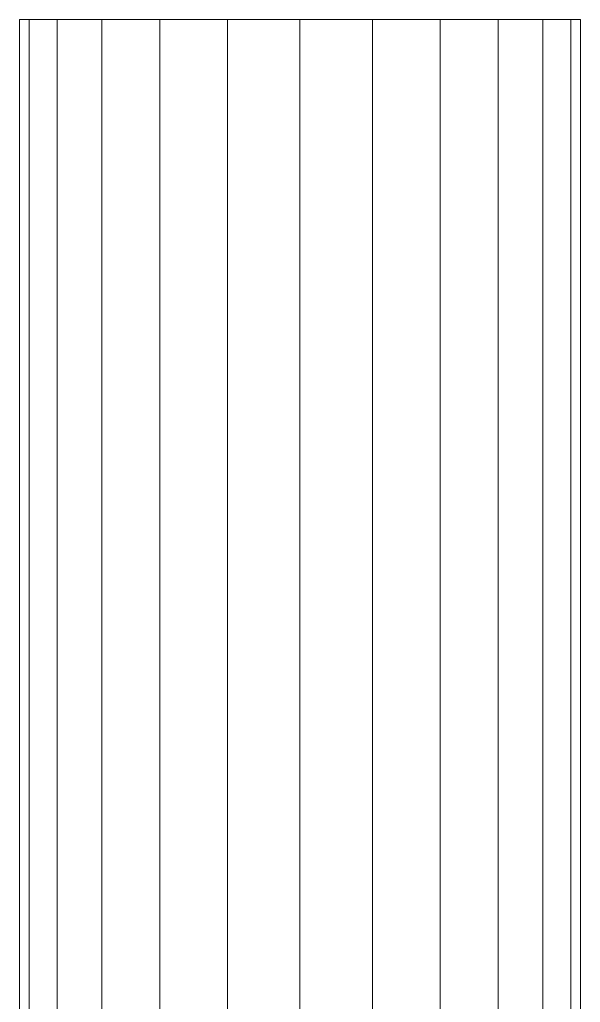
# Model space of a CAD drawing. Header units: inches. Extents: x -3325 to -59, y 5 to 733.
# Drawn here: x -2744.158 to -2742.842, y 474.331 to 476.635 of the extents above; entities that cross this region are included whole.
import ezdxf

# ---------------------------------------------------------------- set-up
doc = ezdxf.new("R2010")
doc.units = ezdxf.units.IN
doc.header["$MEASUREMENT"] = 0
doc.layers.add('P-PIPE', color=10, linetype='Continuous', lineweight=9)

msp = doc.modelspace()

# ---------------------------------------------------------------- linework, layer by layer
at = {"layer": 'P-PIPE', "color": 1}
msp.add_line((-2743.5, 472.965, 1076), (-2743.5, 476.635, 1076), dxfattribs=at)
msp.add_line((-2743.5, 472.965, 1076), (-2743.5, 476.635, 1076), dxfattribs=at)

# ---------------------------------------------------------------- meshes
mesh = msp.add_polyface(dxfattribs=at)
corners = [(-2742.8425, 476.635, 1076), (-2742.865, 476.635, 1075.8299), (-2742.9305, 476.635, 1075.6713), (-2743.0351, 476.635, 1075.5351), (-2743.1713, 476.635, 1075.4306), (-2743.3299, 476.635, 1075.3649), (-2743.5, 476.635, 1075.3425), (-2743.6701, 476.635, 1075.3649), (-2743.8287, 476.635, 1075.4306), (-2743.9649, 476.635, 1075.5351), (-2744.0695, 476.635, 1075.6713), (-2744.135, 476.635, 1075.8299), (-2744.1575, 476.635, 1076), (-2744.135, 476.635, 1076.1702), (-2744.0695, 476.635, 1076.3287), (-2743.9649, 476.635, 1076.465), (-2743.8287, 476.635, 1076.5694), (-2743.6701, 476.635, 1076.6351), (-2743.5, 476.635, 1076.6575), (-2743.3299, 476.635, 1076.6351), (-2743.1713, 476.635, 1076.5694), (-2743.0351, 476.635, 1076.465), (-2742.9305, 476.635, 1076.3287), (-2742.865, 476.635, 1076.1702)]
mesh.append_faces([[corners[k] for k in face] for face in [(5, 3, 4), (17, 15, 16), (21, 19, 20)]], dxfattribs={"vtx0": -1, "color": 1})
mesh.append_faces([[corners[k] for k in face] for face in [(11, 1, 9, 10), (13, 1, 11, 12)]], dxfattribs={"vtx0": -1, "vtx1": -1, "color": 1})
mesh.append_faces([[corners[k] for k in face] for face in [(13, 17, 21)]], dxfattribs={"vtx0": -1, "vtx1": -1, "vtx2": -1, "color": 1})
mesh.append_faces([[corners[k] for k in face] for face in [(7, 8, 9, 3), (5, 6, 7, 3), (1, 2, 3, 9), (13, 14, 15, 17), (17, 18, 19, 21), (21, 22, 23, 13), (23, 0, 1, 13)]], dxfattribs={"vtx2": -1, "vtx3": -1, "color": 1})
mesh = msp.add_polyface(dxfattribs=at)
corners = [(-2744.1575, 472.965, 1076), (-2744.135, 472.965, 1076.1702), (-2744.0695, 472.965, 1076.3287), (-2743.9649, 472.965, 1076.465), (-2743.8287, 472.965, 1076.5694), (-2743.6701, 472.965, 1076.6351), (-2743.5, 472.965, 1076.6575), (-2743.5, 476.635, 1076.6575), (-2743.6701, 476.635, 1076.6351), (-2743.8287, 476.635, 1076.5694), (-2743.9649, 476.635, 1076.465), (-2744.0695, 476.635, 1076.3287), (-2744.135, 476.635, 1076.1702), (-2744.1575, 476.635, 1076)]
mesh.append_faces([[corners[k] for k in face] for face in [(7, 8, 5, 6)]], dxfattribs={"vtx1": -1, "color": 1})
mesh.append_faces([[corners[k] for k in face] for face in [(8, 9, 4, 5), (3, 4, 9, 10), (11, 12, 1, 2), (2, 3, 10, 11)]], dxfattribs={"vtx1": -1, "vtx3": -1, "color": 1})
mesh.append_faces([[corners[k] for k in face] for face in [(12, 13, 0, 1)]], dxfattribs={"vtx3": -1, "color": 1})
mesh = msp.add_polyface(dxfattribs=at)
corners = [(-2743.5, 472.965, 1075.3425), (-2743.6701, 472.965, 1075.3649), (-2743.8287, 472.965, 1075.4306), (-2743.9649, 472.965, 1075.5351), (-2744.0695, 472.965, 1075.6713), (-2744.135, 472.965, 1075.8299), (-2744.1575, 472.965, 1076), (-2744.1575, 476.635, 1076), (-2744.135, 476.635, 1075.8299), (-2744.0695, 476.635, 1075.6713), (-2743.9649, 476.635, 1075.5351), (-2743.8287, 476.635, 1075.4306), (-2743.6701, 476.635, 1075.3649), (-2743.5, 476.635, 1075.3425)]
mesh.append_faces([[corners[k] for k in face] for face in [(7, 8, 5, 6)]], dxfattribs={"vtx1": -1, "color": 1})
mesh.append_faces([[corners[k] for k in face] for face in [(8, 9, 4, 5), (3, 4, 9, 10), (11, 12, 1, 2), (2, 3, 10, 11)]], dxfattribs={"vtx1": -1, "vtx3": -1, "color": 1})
mesh.append_faces([[corners[k] for k in face] for face in [(12, 13, 0, 1)]], dxfattribs={"vtx3": -1, "color": 1})
mesh = msp.add_polyface(dxfattribs=at)
corners = [(-2743.5, 472.965, 1076.6575), (-2743.3299, 472.965, 1076.6351), (-2743.1713, 472.965, 1076.5694), (-2743.0351, 472.965, 1076.465), (-2742.9305, 472.965, 1076.3287), (-2742.865, 472.965, 1076.1702), (-2742.8425, 472.965, 1076), (-2742.8425, 476.635, 1076), (-2742.865, 476.635, 1076.1702), (-2742.9305, 476.635, 1076.3287), (-2743.0351, 476.635, 1076.465), (-2743.1713, 476.635, 1076.5694), (-2743.3299, 476.635, 1076.6351), (-2743.5, 476.635, 1076.6575)]
mesh.append_faces([[corners[k] for k in face] for face in [(7, 8, 5, 6)]], dxfattribs={"vtx1": -1, "color": 1})
mesh.append_faces([[corners[k] for k in face] for face in [(8, 9, 4, 5), (3, 4, 9, 10), (11, 12, 1, 2), (2, 3, 10, 11)]], dxfattribs={"vtx1": -1, "vtx3": -1, "color": 1})
mesh.append_faces([[corners[k] for k in face] for face in [(12, 13, 0, 1)]], dxfattribs={"vtx3": -1, "color": 1})
mesh = msp.add_polyface(dxfattribs=at)
corners = [(-2742.8425, 472.965, 1076), (-2742.865, 472.965, 1075.8299), (-2742.9305, 472.965, 1075.6713), (-2743.0351, 472.965, 1075.5351), (-2743.1713, 472.965, 1075.4306), (-2743.3299, 472.965, 1075.3649), (-2743.5, 472.965, 1075.3425), (-2743.5, 476.635, 1075.3425), (-2743.3299, 476.635, 1075.3649), (-2743.1713, 476.635, 1075.4306), (-2743.0351, 476.635, 1075.5351), (-2742.9305, 476.635, 1075.6713), (-2742.865, 476.635, 1075.8299), (-2742.8425, 476.635, 1076)]
mesh.append_faces([[corners[k] for k in face] for face in [(7, 8, 5, 6)]], dxfattribs={"vtx1": -1, "color": 1})
mesh.append_faces([[corners[k] for k in face] for face in [(8, 9, 4, 5), (3, 4, 9, 10), (11, 12, 1, 2), (2, 3, 10, 11)]], dxfattribs={"vtx1": -1, "vtx3": -1, "color": 1})
mesh.append_faces([[corners[k] for k in face] for face in [(12, 13, 0, 1)]], dxfattribs={"vtx3": -1, "color": 1})

doc.saveas('drawing.dxf')
